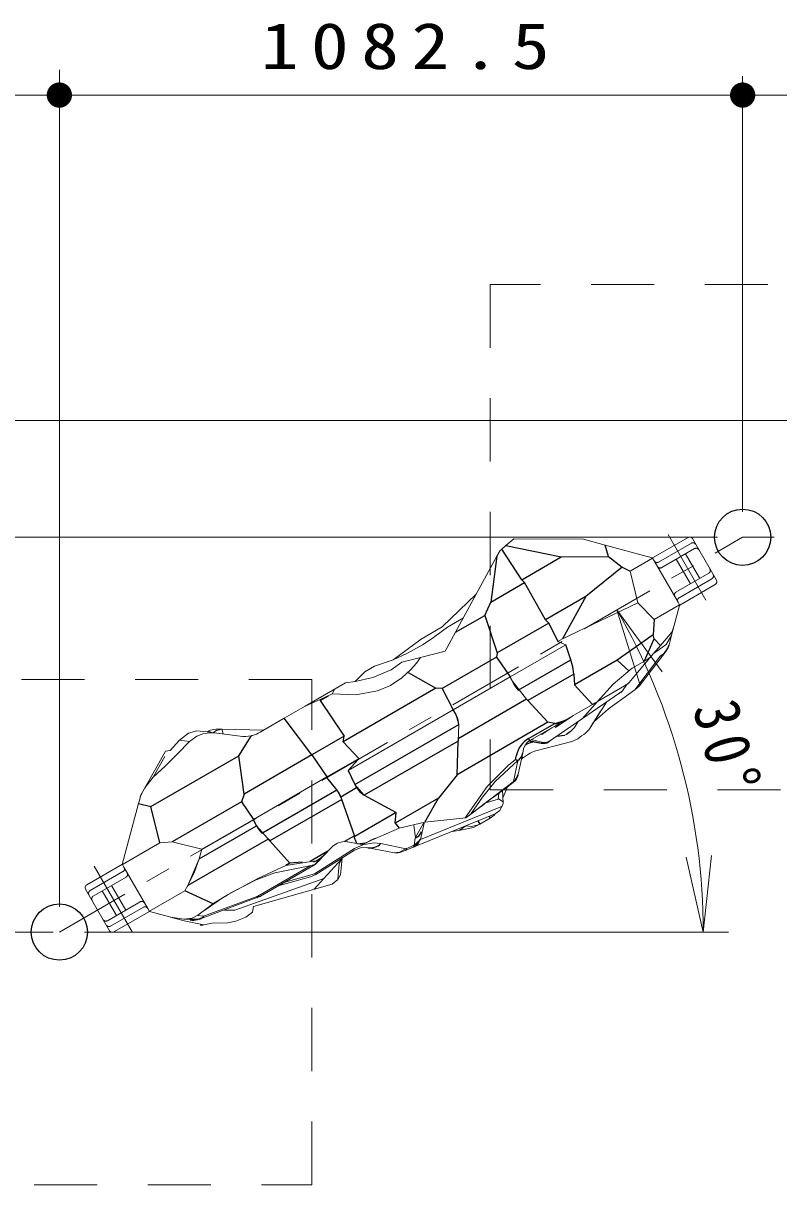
# Model space of a CAD drawing. Units: millimetres on the paper, scale 1:40. Extents: x -385 to 0, y 0 to 267.
# Drawn here: x -269.88 to -239.95, y 163.63 to 209.6 of the extents above; entities that cross this region are included whole.
import ezdxf

# ---------------------------------------------------------------- set-up
doc = ezdxf.new("R2010")
doc.units = ezdxf.units.MM
doc.linetypes.add('USER1', pattern=[4.5, 2.5, -2])
doc.linetypes.add('USER2', pattern=[6, 3, -1, 1, -1])
doc.layers.add('LY_1', color=7, linetype='Continuous', lineweight=13)
doc.styles.add('ＭＳ ゴシック', font='')
doc.styles.get('ＭＳ ゴシック').set_extended_font_data('MS Gothic')

# ---------------------------------------------------------------- blocks, each defined once
blk = doc.blocks.new('open_arrow')
at = {"color": 0, "linetype": 'Continuous', "lineweight": -2}
blk.add_lwpolyline([(7.5, 1.25), (0, 0), (7.5, -1.25)], dxfattribs=at)
blk = doc.blocks.new('filled_dot')
at = {"color": 0, "linetype": 'Continuous', "lineweight": -2, "const_width": 1.25}
blk.add_lwpolyline([(-0.625, 0, 1), (0.625, 0, 1)], format="xyb", close=True, dxfattribs=at)

msp = doc.modelspace()

# ---------------------------------------------------------------- linework, layer by layer
at = {"layer": 'LY_1'}
for p, q in [((-268.449, 174.628), (-268.449, 207.753)), ((-241.386, 190.253), (-241.386, 207.503)), ((-299.699, 206.753), (-268.449, 206.753)), ((-268.449, 206.753), (-241.386, 206.753)), ((-241.386, 206.753), (-210.136, 206.753)), ((-228.165, 193.878), (-364.124, 193.878)), ((-242.386, 189.253), (-317.42, 189.253)), ((-250.454, 189.194), (-247.69, 189.172)), ((-247.69, 189.172), (-246.829, 188.94)), ((-244.969, 188.438), (-246.829, 188.94)), ((-244.955, 188.434), (-243.547, 189.247)), ((-243.377, 189.201), (-242.427, 187.556)), ((-252.759, 185.493), (-251.116, 188.499)), ((-250.991, 188.728), (-251.116, 188.499)), ((-244.951, 188.428), (-245.84, 187.915)), ((-244.969, 188.438), (-244.958, 188.432)), ((-244.955, 188.434), (-244.969, 188.438)), ((-244.963, 188.43), (-244.955, 188.434)), ((-244.963, 188.43), (-244.951, 188.428)), ((-244.951, 188.428), (-244.955, 188.434)), ((-244.951, 188.428), (-244.892, 188.326)), ((-243.942, 186.681), (-244.892, 188.326)), ((-245.84, 187.915), (-245.542, 186.662)), ((-243.88, 186.572), (-242.472, 187.385)), ((-248.517, 185.238), (-245.542, 186.662)), ((-245.542, 186.662), (-244.887, 185.999)), ((-243.883, 186.578), (-243.942, 186.681)), ((-244.887, 185.999), (-243.883, 186.578)), ((-244.108, 185.716), (-243.884, 186.558)), ((-243.888, 186.568), (-243.883, 186.578)), ((-243.888, 186.568), (-243.88, 186.572)), ((-243.884, 186.558), (-243.88, 186.572)), ((-243.883, 186.57), (-243.884, 186.558)), ((-243.88, 186.572), (-243.883, 186.578)), ((-244.108, 185.716), (-244.197, 185.382)), ((-253.168, 184.744), (-252.759, 185.493)), ((-244.261, 185.424), (-244.641, 184.976)), ((-250.592, 183.729), (-248.391, 184.999)), ((-248.711, 185.125), (-248.517, 185.238)), ((-248.391, 184.999), (-248.711, 185.125)), ((-244.641, 184.976), (-244.995, 184.559)), ((-254.142, 184.496), (-253.168, 184.744)), ((-248.161, 184.343), (-248.077, 183.836)), ((-245.662, 183.212), (-244.635, 184.555)), ((-252.854, 182.423), (-250.592, 183.729)), ((-249.943, 182.845), (-250.52, 183.565)), ((-245.973, 183.429), (-247.131, 182.753)), ((-259.54, 182.092), (-258.718, 182.567)), ((-247.331, 182.638), (-248.414, 182.016)), ((-247.206, 182.71), (-247.331, 182.638)), ((-260.502, 181.537), (-259.54, 182.092)), ((-257.014, 180.021), (-252.854, 182.423)), ((-248.414, 182.016), (-249.821, 181.207)), ((-248.414, 182.016), (-248.822, 181.886)), ((-263.691, 181.221), (-263.294, 181.169)), ((-262.211, 181.5), (-261.288, 181.38)), ((-260.852, 181.382), (-260.798, 181.413)), ((-260.852, 181.382), (-260.845, 181.401)), ((-249.361, 181.092), (-249.856, 181.184)), ((-249.822, 181.21), (-249.367, 181.108)), ((-249.344, 181.149), (-249.758, 181.244)), ((-248.156, 181.171), (-248.817, 180.996)), ((-248.382, 181.444), (-248.435, 181.425)), ((-247.92, 181.28), (-248.181, 181.155)), ((-247.762, 181.39), (-247.92, 181.28)), ((-247.68, 181.447), (-247.762, 181.39)), ((-249.863, 180.673), (-250.101, 180.507)), ((-250.061, 180.877), (-250.096, 180.712)), ((-248.817, 180.996), (-249.627, 180.782)), ((-264.728, 179.762), (-264.277, 180.583)), ((-257.853, 179.767), (-256.59, 180.496)), ((-256.618, 180.459), (-257.014, 180.021)), ((-250.461, 179.584), (-250.285, 180.404)), ((-260.758, 178.09), (-257.853, 179.767)), ((-265.148, 179.186), (-265.063, 179.336)), ((-256.372, 179.046), (-256.745, 179.465)), ((-250.703, 179.377), (-250.877, 178.962)), ((-265.315, 178.715), (-265.268, 178.892)), ((-257.46, 179.26), (-257.259, 178.88)), ((-251.057, 178.896), (-250.874, 178.781)), ((-265.315, 178.715), (-265.956, 176.309)), ((-262.81, 176.905), (-260.758, 178.09)), ((-254.006, 177.939), (-254.15, 177.298)), ((-251.389, 178.137), (-251.801, 177.9)), ((-260.107, 177.236), (-260.637, 177.839)), ((-264.469, 177.16), (-265.952, 176.303)), ((-263.975, 177.198), (-264.469, 177.16)), ((-262.81, 176.905), (-263.975, 177.198)), ((-256.669, 177.128), (-256.974, 177.192)), ((-256.639, 177.122), (-256.669, 177.128)), ((-254.354, 177.345), (-254.393, 177.071)), ((-262.915, 176.524), (-263.36, 175.473)), ((-262.915, 176.524), (-262.81, 176.905)), ((-257.842, 176.797), (-258.307, 176.311)), ((-257.81, 176.83), (-257.842, 176.797)), ((-257.671, 176.976), (-257.81, 176.83)), ((-254.733, 176.921), (-254.953, 176.803)), ((-267.363, 175.497), (-265.942, 176.317)), ((-265.952, 176.303), (-265.942, 176.317)), ((-265.952, 176.303), (-265.893, 176.201)), ((-264.943, 174.556), (-265.893, 176.201)), ((-266.459, 173.681), (-267.409, 175.326)), ((-264.884, 174.453), (-263.475, 175.267)), ((-263.475, 175.267), (-263.36, 175.473)), ((-266.288, 173.635), (-264.881, 174.447)), ((-264.881, 174.447), (-264.943, 174.556)), ((-264.881, 174.447), (-264.036, 174.22)), ((-263.533, 174.145), (-264.036, 174.22)), ((-263.51, 174.078), (-263.561, 174.092)), ((-267.449, 173.628), (-241.946, 173.628))]:
    msp.add_line(p, q, dxfattribs=at)
at = {"layer": 'LY_1', "linetype": 'USER1'}
for p, q in [((-231.386, 199.253), (-251.386, 199.253)), ((-251.386, 199.253), (-251.386, 179.253)), ((-243.416, 189.02), (-244.715, 188.27)), ((-243.291, 188.803), (-244.59, 188.053)), ((-243.645, 188.599), (-243.083, 187.624)), ((-244.02, 188.382), (-243.457, 187.408)), ((-242.729, 187.829), (-244.028, 187.079)), ((-242.604, 187.612), (-243.903, 186.862)), ((-258.449, 183.628), (-278.449, 183.628)), ((-258.449, 163.628), (-258.449, 183.628)), ((-251.386, 179.253), (-231.386, 179.253)), ((-267.232, 175.27), (-265.933, 176.02)), ((-267.107, 175.053), (-265.808, 175.803)), ((-266.753, 175.257), (-266.19, 174.283)), ((-266.378, 175.474), (-265.816, 174.499)), ((-266.544, 174.079), (-265.245, 174.829)), ((-266.419, 173.862), (-265.12, 174.612)), ((-278.449, 163.628), (-258.449, 163.628))]:
    msp.add_line(p, q, dxfattribs=at)
at = {"layer": 'LY_1', "linetype": 'USER2'}
for p, q in [((-268.449, 173.628), (-241.386, 189.253)), ((-244.339, 189.367), (-242.764, 186.639)), ((-210.136, 189.253), (-241.386, 189.253)), ((-267.072, 176.242), (-265.497, 173.514)), ((-307.699, 173.628), (-268.449, 173.628))]:
    msp.add_line(p, q, dxfattribs=at)
at = {"layer": 'LY_1', "lineweight": 25}
for p, q in [((-246.694, 188.497), (-246.829, 188.94)), ((-251.116, 188.499), (-251.361, 186.691)), ((-250.137, 187.569), (-250.918, 188.777)), ((-250.763, 188.923), (-248.569, 188.474)), ((-250.137, 187.569), (-248.569, 188.474)), ((-248.569, 188.474), (-246.694, 188.497)), ((-246.694, 188.497), (-246.157, 188.066)), ((-246.157, 188.066), (-247.602, 186.903)), ((-246.157, 188.066), (-245.84, 187.915)), ((-250.02, 187.465), (-250.137, 187.569)), ((-251.361, 186.691), (-250.02, 187.465)), ((-249.194, 185.984), (-250.02, 187.465)), ((-251.599, 186.163), (-251.361, 186.691)), ((-247.602, 186.903), (-249.194, 185.984)), ((-247.602, 186.903), (-248.517, 185.238)), ((-252.759, 185.493), (-251.599, 186.163)), ((-251.599, 186.163), (-251.11, 184.679)), ((-249.067, 185.858), (-251.11, 184.679)), ((-249.194, 185.984), (-249.067, 185.858)), ((-249.067, 185.858), (-248.711, 185.125)), ((-244.887, 185.999), (-244.934, 185.389)), ((-244.934, 185.389), (-246.359, 184.392)), ((-244.885, 185.238), (-244.934, 185.389)), ((-248.192, 184.403), (-248.391, 184.999)), ((-245.268, 184.361), (-244.885, 185.238)), ((-244.641, 184.976), (-244.885, 185.238)), ((-251.137, 184.512), (-253.289, 183.269)), ((-251.11, 184.679), (-251.137, 184.512)), ((-251.137, 184.512), (-250.592, 183.729)), ((-250.283, 183.196), (-248.192, 184.403)), ((-246.359, 184.392), (-248.045, 183.419)), ((-246.359, 184.392), (-245.885, 183.958)), ((-254.634, 183.903), (-253.539, 183.277)), ((-250.52, 183.565), (-250.592, 183.729)), ((-248.077, 183.836), (-249.888, 182.79)), ((-248.077, 183.836), (-248.045, 183.419)), ((-248.045, 183.419), (-247.331, 182.638)), ((-258.115, 182.792), (-257.785, 182.982)), ((-253.539, 183.277), (-257.205, 181.16)), ((-253.289, 183.269), (-253.539, 183.277)), ((-253.289, 183.269), (-252.854, 182.423)), ((-258.103, 182.835), (-258.115, 182.792)), ((-258.115, 182.792), (-257.172, 181.378)), ((-249.943, 182.845), (-252.652, 181.282)), ((-249.888, 182.79), (-249.107, 181.929)), ((-258.45, 180.64), (-259.54, 182.092)), ((-252.755, 182.275), (-252.854, 182.423)), ((-256.745, 179.465), (-252.625, 181.843)), ((-249.107, 181.929), (-252.699, 179.855)), ((-249.866, 181.286), (-248.822, 181.886)), ((-248.822, 181.886), (-249.107, 181.929)), ((-248.26, 181.534), (-248.177, 181.592)), ((-261.345, 180.607), (-260.852, 181.382)), ((-257.172, 181.378), (-258.45, 180.64)), ((-257.205, 181.16), (-257.172, 181.378)), ((-257.205, 181.16), (-256.59, 180.496)), ((-252.659, 181.19), (-256.372, 179.046)), ((-252.699, 179.855), (-252.659, 181.19)), ((-249.723, 181.145), (-249.691, 181.153)), ((-248.743, 181.382), (-248.443, 181.424)), ((-248.362, 181.457), (-248.26, 181.534)), ((-264.821, 178.6), (-261.345, 180.607)), ((-261.133, 179.091), (-261.345, 180.607)), ((-258.45, 180.64), (-261.133, 179.091)), ((-258.45, 180.64), (-257.853, 179.767)), ((-256.59, 180.496), (-256.618, 180.459)), ((-250.381, 180.46), (-250.346, 180.625)), ((-250.128, 180.546), (-250.101, 180.507)), ((-257.85, 179.748), (-257.853, 179.767)), ((-257.46, 179.26), (-257.85, 179.748)), ((-257.014, 180.021), (-256.745, 179.465)), ((-252.699, 179.855), (-253.435, 178.93)), ((-257.304, 178.987), (-256.676, 179.349)), ((-261.133, 179.091), (-261.231, 178.783)), ((-260.428, 177.546), (-257.46, 179.26)), ((-257.259, 178.88), (-260.107, 177.236)), ((-256.747, 177.411), (-257.259, 178.88)), ((-256.372, 179.046), (-255.112, 178.355)), ((-253.435, 178.93), (-255.146, 177.942)), ((-253.98, 177.978), (-253.435, 178.93)), ((-265.315, 178.715), (-264.821, 178.6)), ((-264.469, 177.16), (-264.821, 178.6)), ((-261.231, 178.783), (-263.975, 177.198)), ((-261.231, 178.783), (-260.758, 178.09)), ((-260.637, 177.839), (-260.758, 178.09)), ((-255.112, 178.355), (-256.747, 177.411)), ((-255.146, 177.942), (-255.112, 178.355)), ((-255.146, 177.942), (-254.99, 177.735)), ((-251.874, 178.026), (-251.801, 177.9)), ((-251.43, 178.208), (-251.389, 178.137)), ((-262.915, 176.524), (-260.637, 177.839)), ((-252.33, 177.839), (-252.334, 177.814)), ((-260.179, 177.309), (-263.36, 175.473)), ((-259.324, 176.349), (-260.107, 177.236)), ((-256.781, 177.425), (-257.156, 177.208)), ((-256.747, 177.411), (-256.781, 177.425)), ((-256.669, 177.128), (-256.781, 177.425)), ((-257.81, 176.83), (-258.512, 176.425)), ((-259.324, 176.349), (-259.48, 176.259)), ((-258.83, 176.395), (-259.324, 176.349)), ((-262.356, 174.752), (-263.475, 175.267))]:
    msp.add_line(p, q, dxfattribs=at)
at = {"layer": 'LY_1'}
for points in [[(-250.454, 189.194), (-250.763, 188.923), (-250.918, 188.777), (-250.991, 188.728)], [(-251.938, 186.996), (-253.281, 185.706), (-254.12, 185.222), (-255.232, 184.406), (-255.967, 184.155), (-256.355, 183.931), (-256.737, 183.542)], [(-255.232, 184.406), (-254.66, 184.665), (-254.065, 184.998), (-253.688, 185.245), (-253.269, 185.547), (-253.073, 185.697), (-252.443, 186.071)], [(-244.3, 184.995), (-244.201, 185.365), (-244.421, 185.01), (-244.555, 184.907), (-244.912, 184.651)], [(-254.148, 184.494), (-254.88, 184.307), (-255.31, 184.003), (-256.035, 183.705), (-256.733, 183.544), (-257.111, 183.494), (-258.718, 182.567), (-258.121, 182.828), (-257.647, 183.054), (-257.537, 183.249)], [(-257.647, 183.054), (-256.713, 183.015), (-255.844, 183.177), (-255.337, 183.393), (-254.888, 183.685), (-254.527, 184.017), (-254.307, 184.276), (-254.142, 184.496)], [(-244.995, 184.559), (-245.9, 183.495), (-245.973, 183.429), (-246.14, 183.182), (-246.254, 183.093), (-249.081, 181.151)], [(-245.057, 184.494), (-245.183, 184.404), (-245.756, 184.066), (-246.513, 183.443), (-247.131, 182.753), (-247.742, 182.068)], [(-244.43, 184.731), (-245.487, 183.358), (-245.662, 183.212), (-246.704, 182.463), (-247.292, 181.932), (-247.431, 181.708), (-246.783, 182.722)], [(-252.755, 182.275), (-252.625, 181.843), (-252.659, 181.19)], [(-248.088, 182.204), (-248.784, 181.732), (-248.648, 181.881)], [(-247.431, 181.708), (-247.256, 181.99), (-247.018, 182.365)], [(-247.431, 181.708), (-247.256, 181.99), (-247.018, 182.365)], [(-262.217, 181.5), (-262.598, 181.55), (-263.004, 181.594), (-263.339, 181.501), (-263.691, 181.221), (-264.06, 180.814), (-264.242, 180.784), (-264.575, 180.197), (-265.063, 179.336), (-264.728, 179.762), (-264.262, 180.198), (-263.772, 180.681), (-263.294, 181.169), (-263.003, 181.38), (-262.768, 181.468), (-262.509, 181.51), (-262.217, 181.5), (-262.598, 181.55)], [(-260.362, 181.617), (-262.009, 181.656), (-262.255, 181.662), (-262.474, 181.619), (-262.598, 181.55)], [(-262.554, 181.574), (-262.364, 181.519), (-262.229, 181.611), (-262.015, 181.656), (-261.958, 181.479)], [(-248.943, 181.712), (-249.338, 181.449), (-249.409, 181.467)], [(-247.898, 181.959), (-248.044, 181.727), (-248.177, 181.592)], [(-250.096, 180.712), (-250.273, 179.872), (-250.427, 179.608), (-252.346, 178.154), (-253.98, 177.978), (-254.99, 177.735), (-256.321, 177.16), (-256.639, 177.122)], [(-252.381, 178.152), (-251.5, 179.387), (-250.655, 180.24), (-250.381, 180.46), (-250.285, 180.416), (-251.184, 179.59), (-251.688, 178.965), (-252.142, 178.318)], [(-250.101, 180.507), (-250.144, 180.476), (-250.15, 180.47)], [(-250.101, 180.507), (-250.144, 180.476), (-250.15, 180.47)], [(-265.15, 179.182), (-265.227, 179.047), (-265.267, 178.896)], [(-250.894, 179.265), (-250.876, 178.722), (-251, 178.44), (-251.185, 178.309), (-254.887, 176.799), (-255.17, 176.769), (-256.278, 176.973), (-256.516, 176.965), (-256.754, 176.874), (-258.286, 175.909), (-258.504, 175.816), (-259.786, 175.455), (-259.558, 175.586), (-258.339, 175.935), (-256.756, 176.931), (-256.428, 177.085), (-255.994, 177.158), (-255.72, 177.137), (-254.721, 176.928), (-254.393, 177.071), (-254.15, 177.298), (-250.903, 178.605)], [(-251.633, 178.714), (-251.069, 178.893), (-251.04, 179.129)], [(-254.031, 177.934), (-254.34, 177.377), (-254.411, 177.847)], [(-251.808, 177.896), (-252.047, 177.766), (-252.622, 177.643), (-252.891, 177.613)], [(-252.608, 177.644), (-252.351, 177.833), (-252.128, 177.8), (-251.814, 177.892)], [(-257.254, 176.559), (-257.311, 175.89), (-257.417, 175.711), (-257.643, 175.529), (-260.766, 174.643), (-260.805, 174.413), (-261.057, 174.213), (-261.466, 174.062), (-261.774, 173.989), (-262.397, 173.984), (-262.729, 173.912), (-263.51, 174.078), (-264.044, 174.222), (-263.534, 174.145), (-263.193, 174.173), (-262.97, 174.291), (-262.332, 174.768), (-261.765, 175.11), (-260.585, 175.75), (-259.48, 176.259), (-258.477, 176.421), (-258.213, 176.448), (-257.839, 176.801), (-258.333, 176.302), (-258.592, 176.242), (-259.918, 175.973), (-260.649, 175.695), (-261.709, 175.158)], [(-263.36, 175.473), (-263.095, 176.012), (-262.915, 176.524)], [(-257.984, 175.739), (-257.26, 176.528), (-257.37, 176.324), (-257.417, 175.711)], [(-258.317, 176.303), (-260.484, 175.052), (-262.899, 174.145), (-263.51, 174.142)], [(-258.516, 176.25), (-260.591, 175.046), (-262.734, 174.255), (-262.958, 174.288)], [(-261.913, 174.498), (-261.499, 174.499), (-257.976, 175.746), (-258.355, 175.329)]]:
    msp.add_lwpolyline(points, dxfattribs=at)
at = {"layer": 'LY_1', "lineweight": 25}
for points in [[(-248.077, 183.836), (-248.117, 184.122), (-248.192, 184.403)], [(-250.52, 183.565), (-250.415, 183.368), (-250.283, 183.196)], [(-249.888, 182.79), (-249.915, 182.818), (-249.943, 182.845)], [(-252.625, 181.843), (-252.66, 182.072), (-252.755, 182.275)], [(-248.822, 181.886), (-248.743, 181.886), (-248.647, 181.909), (-248.537, 181.952), (-248.414, 182.016)], [(-252.652, 181.282), (-252.656, 181.235), (-252.659, 181.19)], [(-250.285, 180.416), (-250.292, 180.414), (-250.301, 180.415), (-250.311, 180.417), (-250.322, 180.422), (-250.335, 180.429), (-250.349, 180.437), (-250.364, 180.448), (-250.381, 180.46)], [(-250.285, 180.416), (-250.292, 180.414), (-250.301, 180.415), (-250.311, 180.417), (-250.322, 180.422), (-250.335, 180.429), (-250.349, 180.437), (-250.364, 180.448), (-250.381, 180.46)], [(-256.745, 179.465), (-256.713, 179.405), (-256.676, 179.349)], [(-256.676, 179.349), (-256.55, 179.178), (-256.372, 179.046)], [(-257.304, 178.987), (-257.37, 179.128), (-257.46, 179.26)], [(-257.259, 178.88), (-257.28, 178.934), (-257.304, 178.987)], [(-260.637, 177.839), (-260.545, 177.683), (-260.428, 177.546)], [(-260.107, 177.236), (-260.142, 177.273), (-260.179, 177.309)], [(-258.382, 176.411), (-258.276, 176.445), (-258.149, 176.521), (-258.004, 176.64), (-257.842, 176.797)], [(-260.598, 174.998), (-260.595, 175), (-260.593, 175.003), (-260.592, 175.007), (-260.59, 175.012), (-260.59, 175.019), (-260.59, 175.027), (-260.59, 175.036), (-260.591, 175.046)], [(-260.598, 174.998), (-260.595, 175), (-260.593, 175.003), (-260.592, 175.007), (-260.59, 175.012), (-260.59, 175.019), (-260.59, 175.027), (-260.59, 175.036), (-260.591, 175.046)]]:
    msp.add_lwpolyline(points, dxfattribs=at)
for centre in [(-241.386, 189.253), (-268.449, 173.628)]:
    msp.add_circle(centre, 1.114, dxfattribs=at)
at = {"layer": 'LY_1'}
for centre, radius, start, end in [((-243.485, 189.139), 0.125, 29.9996, 120), ((-242.535, 187.493), 0.125, 300, 29.9996), ((-268.449, 173.628), 25.503, 0, 30), ((-244.832, 185.909), 0.75, 319.6507, 345.0841), ((-245.025, 185.188), 0.75, 322.4494, 345.0841), ((-246.281, 183.819), 0.5, 299.8824, 319.6507), ((-246.347, 183.322), 0.25, 304.3507, 325.8708), ((-248.141, 182.136), 0.829, 304.009, 328.8735), ((-261.127, 182.619), 1.25, 262.5991, 283.0296), ((-261.127, 182.619), 1.25, 283.0296, 285.2489), ((-261.127, 182.619), 1.25, 285.2489, 300), ((-249.572, 180.774), 0.5, 119.8824, 168.132), ((-249.292, 181.461), 0.375, 259.5074, 304.3507), ((-249.435, 180.057), 0.75, 104.8089, 124.8252), ((-250.767, 179.95), 0.5, 306.0921, 348.132), ((-188.153, 94.14), 105.725, 126.11741, 127.32901), ((-264.06, 178.57), 1.25, 150.4655, 165.0841), ((-254.054, 177.891), 0.0329, 350.4672, 37.2029), ((-251.764, 178.787), 0.75, 300, 320.5838), ((-257.128, 176.458), 0.75, 92.1309, 136.3168), ((-257.128, 176.458), 0.75, 78.132, 92.1309), ((-256.536, 177.611), 0.5, 258.1334, 262.0797), ((-256.518, 177.607), 0.499, 258.1354, 299.1894), ((-256.518, 177.607), 0.5, 258.132, 299.1347), ((-253.479, 172.283), 5.63, 115.8615, 119.7675), ((-254.619, 177.435), 0.487, 292.3299, 343.7618), ((-255.079, 177.261), 0.5, 259.5074, 292.1978), ((-267.301, 175.389), 0.125, 120, 210.0004), ((-255.74, 165.061), 11.716, 120.9461, 126.3458), ((-260.859, 175.701), 0.75, 290.3529, 300), ((-263.159, 174.848), 0.75, 261.5699, 290.3529), ((-262.81, 174.148), 0.25, 254.9159, 287.0955), ((-266.351, 173.743), 0.125, 210.0004, 300)]:
    msp.add_arc(centre, radius, start, end, dxfattribs=at)
at = {"layer": 'LY_1', "linetype": 'USER1'}
for centre, start, end in [((-243.354, 188.911), 30, 120), ((-243.229, 188.695), 30, 120), ((-244.778, 188.378), 210, 300), ((-244.653, 188.161), 210, 300), ((-242.791, 187.937), 300, 30), ((-242.666, 187.72), 300, 30), ((-243.965, 186.97), 120, 210), ((-243.84, 186.754), 120, 210), ((-265.995, 176.128), 300, 30), ((-265.87, 175.911), 300, 30), ((-267.169, 175.161), 120, 210), ((-267.044, 174.945), 120, 210), ((-265.183, 174.72), 30, 120), ((-265.058, 174.504), 30, 120), ((-266.607, 174.187), 210, 300), ((-266.482, 173.97), 210, 300)]:
    msp.add_arc(centre, 0.125, start, end, dxfattribs=at)
at = {"layer": 'LY_1', "lineweight": 25}
for centre, radius, start, end in [((-245.004, 185.183), 0.729, 300.448, 344.9925), ((-246.061, 183.429), 0.053, 303.1488, 347.8665), ((-246.105, 183.671), 0.271, 290.8123, 319.3019), ((-246.304, 183.116), 0.0548, 305.1091, 335.7166), ((-246.853, 182.752), 0.0755, 274.5038, 319.8455), ((-248.105, 182.522), 1.041, 225.7513, 229.3291), ((-249.367, 180.419), 1, 119.8824, 168.132), ((-249.435, 180.057), 1.125, 104.8089, 120.2716), ((-252.994, 179.475), 3.614, 28.6329, 30.0664), ((-249.267, 181.451), 0.352, 253.5877, 304.0518), ((-249.222, 181.485), 0.355, 252.8492, 304.0781), ((-250.583, 180.814), 0.498, 306.7302, 348.1209), ((-250.685, 179.935), 0.417, 308.3456, 347.7726), ((-250.554, 179.654), 0.135, 307.1282, 340.4683), ((-254.473, 177.744), 0.399, 288.0119, 339.2205), ((-256.139, 177.56), 0.602, 260.8275, 315.092), ((-254.488, 177.062), 0.0951, 305.0815, 5.3979), ((-254.547, 177.478), 0.436, 290.7113, 335.6494), ((-254.795, 176.945), 0.102, 302.8847, 2.1343), ((-260.544, 175.172), 0.135, 249.5635, 296.4419), ((-263.167, 174.811), 0.712, 261.7622, 308.5138), ((-263.079, 174.629), 0.517, 290.4718, 313.4081)]:
    msp.add_arc(centre, radius, start, end, dxfattribs=at)

# ---------------------------------------------------------------- block references
at = {"layer": 'LY_1', "xscale": 0.4, "yscale": 0.4}
for p in [(-268.449, 206.753), (-241.386, 206.753)]:
    msp.add_blockref('filled_dot', p, dxfattribs=at)
for name, p, rotation in [('filled_dot', (-268.449, 206.753), 180), ('filled_dot', (-241.386, 206.753), 180), ('open_arrow', (-246.363, 186.38), 296.6), ('open_arrow', (-242.946, 173.628), 93.4)]:
    msp.add_blockref(name, p, dxfattribs=dict(at, rotation=rotation))

# ---------------------------------------------------------------- texts
at = {"layer": 'LY_1', "insert": (-254.504, 207.753), "char_height": 1.833, "attachment_point": 8, "style": 'ＭＳ ゴシック'}
msp.add_mtext('\\T1.33;\\W1.2;1082.5', dxfattribs=at)
at = {"layer": 'LY_1', "insert": (-242.887, 180.627), "char_height": 1.833, "attachment_point": 8, "rotation": 285.312, "style": 'ＭＳ ゴシック'}
msp.add_mtext('\\T1.33;\\W0.85;30°', dxfattribs=at)

doc.saveas('drawing.dxf')
